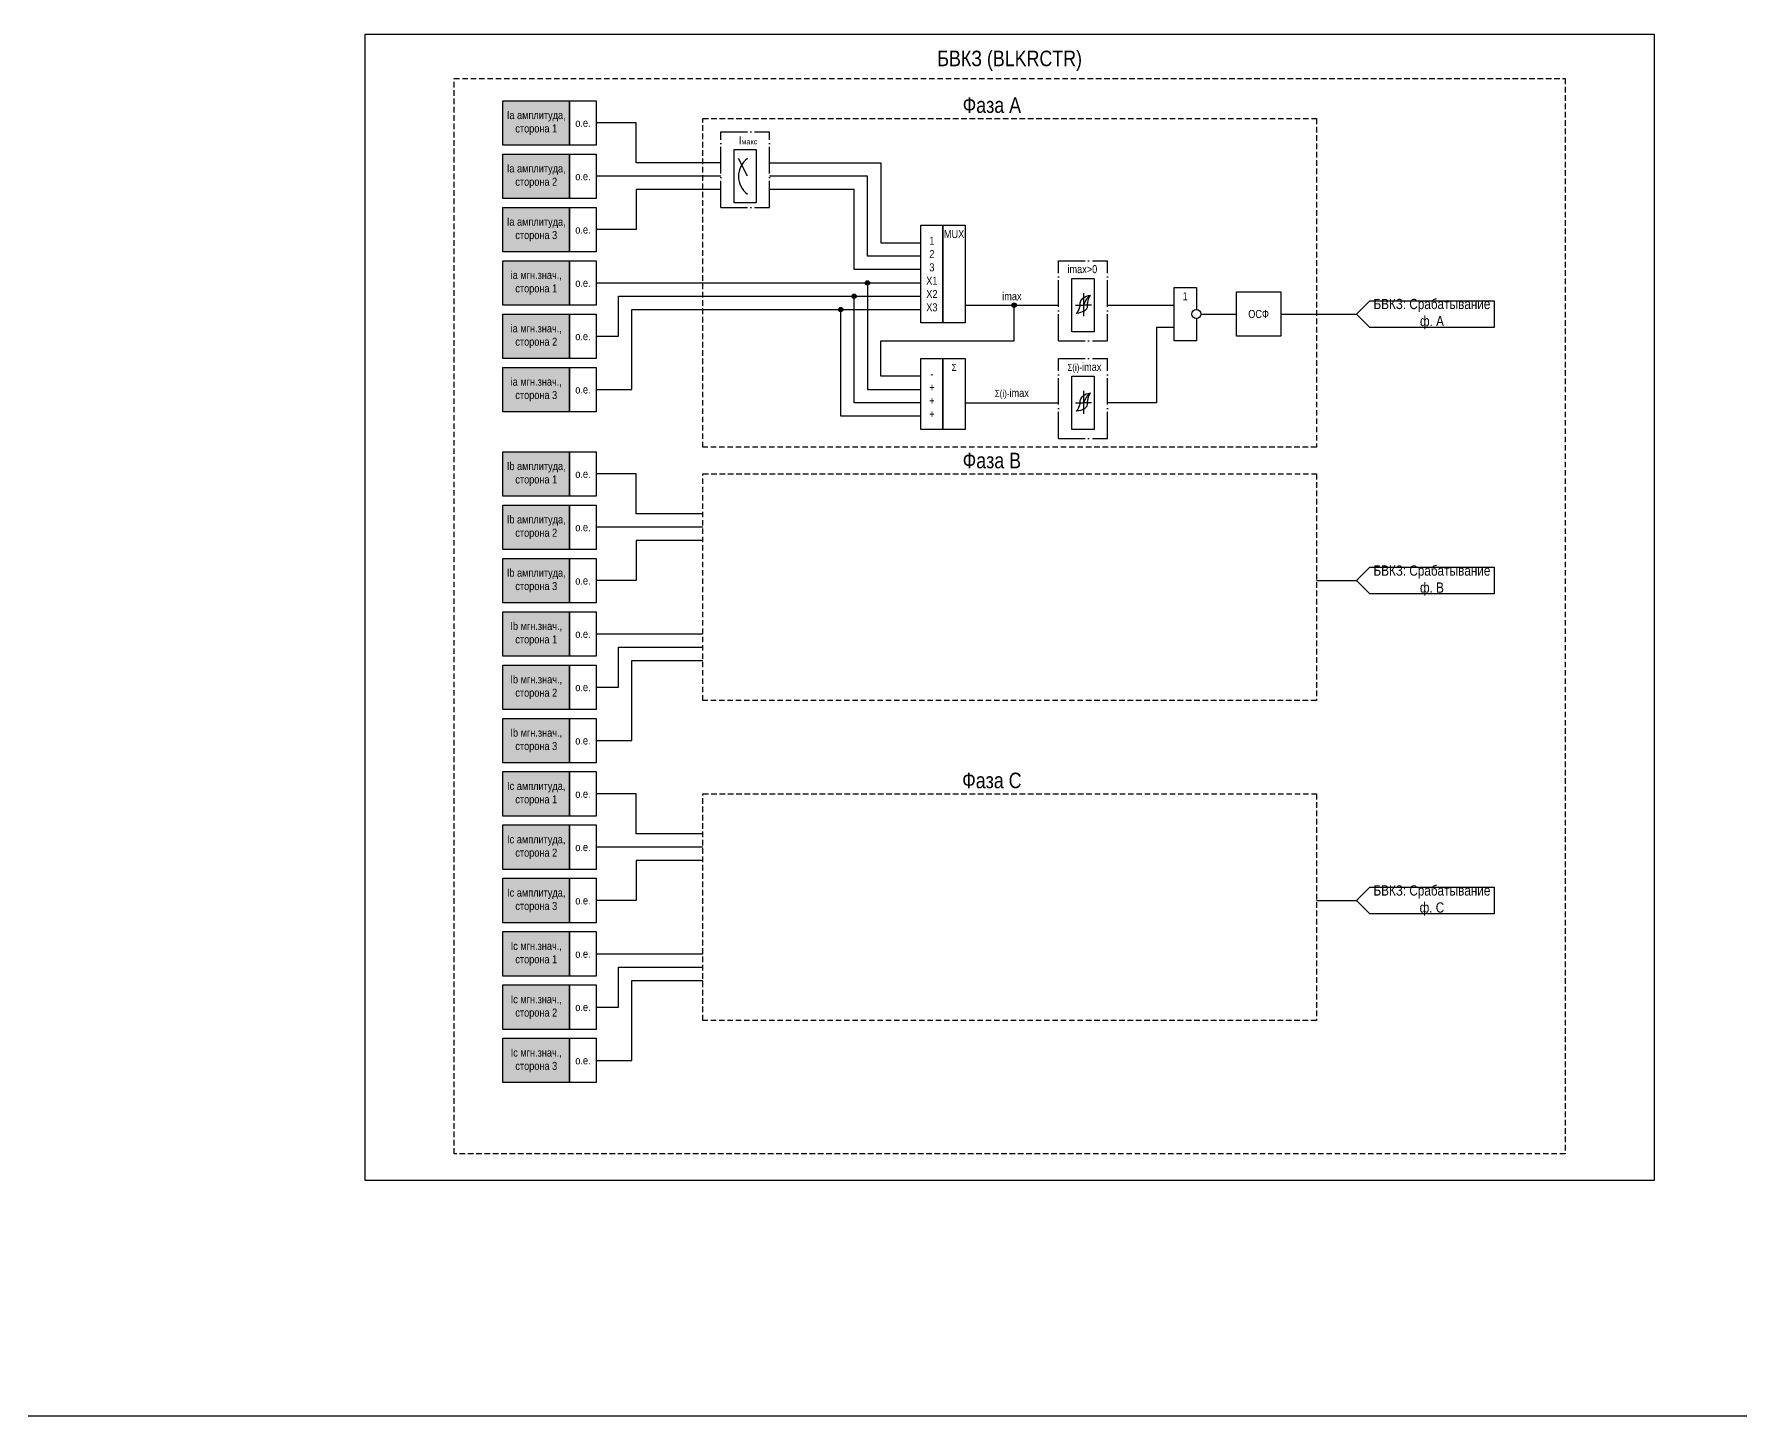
# Model space of a CAD drawing. Header units: millimetres. Extents: x -578 to 4001, y -1196 to 139.
# Drawn here: x 315.5 to 699.5, y -518 to -207 of the extents above; entities that cross this region are included whole.
import ezdxf
from ezdxf.enums import TextEntityAlignment as Align

# ---------------------------------------------------------------- set-up
doc = ezdxf.new("R2010")
doc.units = ezdxf.units.MM
doc.linetypes.add('ACAD_ISO04W100', pattern=[30, 24, -3, 0, -3])
doc.linetypes.add('штриховая2', pattern=[0.375, 0.25, -0.125])
doc.layers.add('Основная', color=7, linetype='Continuous')
doc.styles.add('1.8_Gost_RD', font='ARIALN.TTF', dxfattribs={"height": 1.8})
doc.styles.add('2.5_Gost_RD', font='ARIALN.TTF', dxfattribs={"height": 2.5})
doc.styles.add('3.5_Gost_RD', font='ARIALN.TTF', dxfattribs={"height": 3.5})
doc.styles.add('Компонент', font='ARIALN.TTF', dxfattribs={"height": 3.5})

# ---------------------------------------------------------------- blocks, each defined once
blk = doc.blocks.new('*U892')
at = {"layer": 'Основная', "linetype": 'ACAD_ISO04W100', "ltscale": 0.25}
for p, q in [((0, 0), (11, 0)), ((0, -17), (0, 0)), ((11, -17), (11, 0)), ((0, -17), (11, -17))]:
    blk.add_line(p, q, dxfattribs=at)
at = {"layer": 'Основная', "style": 'Компонент'}
blk.add_attdef('ОУ', text='', height=3.5, dxfattribs=at).set_placement((11, 0), align=Align.MIDDLE_CENTER)
blk = doc.blocks.new('Точка')
at = {"ltscale": 100}
h = blk.add_hatch(color=256, dxfattribs=at)
h.dxf.hatch_style = 1
edge = h.paths.add_edge_path()
edge.add_arc((0, 0), 0.5, 0, 360)
blk.add_circle((0, 0), 0.5, dxfattribs=at)
blk = doc.blocks.new('*U898')
at = {"layer": 'Основная', "linetype": 'ACAD_ISO04W100', "ltscale": 0.25}
for p, q in [((0, 0), (11, 0)), ((0, -18), (0, 0)), ((11, -18), (11, 0)), ((0, -18), (11, -18))]:
    blk.add_line(p, q, dxfattribs=at)
at = {"layer": 'Основная', "style": 'Компонент'}
blk.add_attdef('ОУ', text='', height=3.5, dxfattribs=at).set_placement((11, 0), align=Align.MIDDLE_CENTER)

msp = doc.modelspace()

# ---------------------------------------------------------------- hatches: boundary and pattern name
at = {"ltscale": 100, "true_color": 0xf7941d}
h = msp.add_hatch(color=30, dxfattribs=at)
h.dxf.hatch_style = 1
h.paths.add_polyline_path([(421, -222), (436, -222), (436, -232), (421, -232)])
h = msp.add_hatch(color=30, dxfattribs=at)
h.dxf.hatch_style = 1
h.paths.add_polyline_path([(421, -234), (436, -234), (436, -244), (421, -244)])
h = msp.add_hatch(color=30, dxfattribs=at)
h.dxf.hatch_style = 1
h.paths.add_polyline_path([(421, -246), (436, -246), (436, -256), (421, -256)])
h = msp.add_hatch(color=30, dxfattribs=at)
h.dxf.hatch_style = 1
h.paths.add_polyline_path([(421, -258), (436, -258), (436, -268), (421, -268)])
h = msp.add_hatch(color=30, dxfattribs=at)
h.dxf.hatch_style = 1
h.paths.add_polyline_path([(421, -270), (436, -270), (436, -280), (421, -280)])
h = msp.add_hatch(color=30, dxfattribs=at)
h.dxf.hatch_style = 1
h.paths.add_polyline_path([(421, -282), (436, -282), (436, -292), (421, -292)])
h = msp.add_hatch(color=30, dxfattribs=at)
h.dxf.hatch_style = 1
h.paths.add_polyline_path([(421, -301), (436, -301), (436, -311), (421, -311)])
h = msp.add_hatch(color=30, dxfattribs=at)
h.dxf.hatch_style = 1
h.paths.add_polyline_path([(421, -313), (436, -313), (436, -323), (421, -323)])
h = msp.add_hatch(color=30, dxfattribs=at)
h.dxf.hatch_style = 1
h.paths.add_polyline_path([(421, -325), (436, -325), (436, -335), (421, -335)])
h = msp.add_hatch(color=30, dxfattribs=at)
h.dxf.hatch_style = 1
h.paths.add_polyline_path([(421, -337), (436, -337), (436, -347), (421, -347)])
h = msp.add_hatch(color=30, dxfattribs=at)
h.dxf.hatch_style = 1
h.paths.add_polyline_path([(421, -349), (436, -349), (436, -359), (421, -359)])
h = msp.add_hatch(color=30, dxfattribs=at)
h.dxf.hatch_style = 1
h.paths.add_polyline_path([(421, -361), (436, -361), (436, -371), (421, -371)])
h = msp.add_hatch(color=30, dxfattribs=at)
h.dxf.hatch_style = 1
h.paths.add_polyline_path([(421, -373), (436, -373), (436, -383), (421, -383)])
h = msp.add_hatch(color=30, dxfattribs=at)
h.dxf.hatch_style = 1
h.paths.add_polyline_path([(421, -385), (436, -385), (436, -395), (421, -395)])
h = msp.add_hatch(color=30, dxfattribs=at)
h.dxf.hatch_style = 1
h.paths.add_polyline_path([(421, -397), (436, -397), (436, -407), (421, -407)])
h = msp.add_hatch(color=30, dxfattribs=at)
h.dxf.hatch_style = 1
h.paths.add_polyline_path([(421, -409), (436, -409), (436, -419), (421, -419)])
h = msp.add_hatch(color=30, dxfattribs=at)
h.dxf.hatch_style = 1
h.paths.add_polyline_path([(421, -421), (436, -421), (436, -431), (421, -431)])
h = msp.add_hatch(color=30, dxfattribs=at)
h.dxf.hatch_style = 1
h.paths.add_polyline_path([(421, -433), (436, -433), (436, -443), (421, -443)])

# ---------------------------------------------------------------- linework, layer by layer
at = {"color": 7, "ltscale": 100}
msp.add_line((476, -239), (474, -235), dxfattribs=at)
at = {"ltscale": 100}
msp.add_line((-578, -518), (4001, -518), dxfattribs=at)
at = {"color": 2, "ltscale": 100}
msp.add_lwpolyline([(390, -207), (680, -207), (680, -465), (390, -465)], close=True, dxfattribs=at)
at = {"ltscale": 100}
for points in [[(421, -222), (436, -222), (436, -232), (421, -232)], [(436, -222), (442, -222), (442, -232), (436, -232)], [(421, -234), (436, -234), (436, -244), (421, -244)], [(436, -234), (442, -234), (442, -244), (436, -244)], [(473, -233), (478, -233), (478, -245), (473, -245)], [(421, -246), (436, -246), (436, -256), (421, -256)], [(436, -246), (442, -246), (442, -256), (436, -256)], [(515, -250), (520, -250), (520, -272), (515, -272)], [(520, -250), (525, -250), (525, -272), (520, -272)], [(421, -258), (436, -258), (436, -268), (421, -268)], [(436, -258), (442, -258), (442, -268), (436, -268)], [(586, -265), (596, -265), (596, -275), (586, -275)], [(421, -270), (436, -270), (436, -280), (421, -280)], [(436, -270), (442, -270), (442, -280), (436, -280)], [(515, -280), (520, -280), (520, -296), (515, -296)], [(520, -280), (525, -280), (525, -296), (520, -296)], [(421, -282), (436, -282), (436, -292), (421, -292)], [(436, -282), (442, -282), (442, -292), (436, -292)], [(421, -301), (436, -301), (436, -311), (421, -311)], [(436, -301), (442, -301), (442, -311), (436, -311)], [(421, -313), (436, -313), (436, -323), (421, -323)], [(436, -313), (442, -313), (442, -323), (436, -323)], [(421, -325), (436, -325), (436, -335), (421, -335)], [(436, -325), (442, -325), (442, -335), (436, -335)], [(421, -337), (436, -337), (436, -347), (421, -347)], [(436, -337), (442, -337), (442, -347), (436, -347)], [(421, -349), (436, -349), (436, -359), (421, -359)], [(436, -349), (442, -349), (442, -359), (436, -359)], [(421, -361), (436, -361), (436, -371), (421, -371)], [(436, -361), (442, -361), (442, -371), (436, -371)], [(421, -373), (436, -373), (436, -383), (421, -383)], [(436, -373), (442, -373), (442, -383), (436, -383)], [(421, -385), (436, -385), (436, -395), (421, -395)], [(436, -385), (442, -385), (442, -395), (436, -395)], [(421, -397), (436, -397), (436, -407), (421, -407)], [(436, -397), (442, -397), (442, -407), (436, -407)], [(421, -409), (436, -409), (436, -419), (421, -419)], [(436, -409), (442, -409), (442, -419), (436, -419)], [(421, -421), (436, -421), (436, -431), (421, -431)], [(436, -421), (442, -421), (442, -431), (436, -431)], [(421, -433), (436, -433), (436, -443), (421, -443)], [(436, -433), (442, -433), (442, -443), (436, -443)]]:
    msp.add_lwpolyline(points, close=True, dxfattribs=at)
at = {"color": 251, "linetype": 'штриховая2', "ltscale": 5, "true_color": 0x58595b}
for points in [[(466, -226), (604, -226), (604, -300), (466, -300)], [(466, -306), (604, -306), (604, -357), (466, -357)], [(466, -378), (604, -378), (604, -429), (466, -429)]]:
    msp.add_lwpolyline(points, close=True, dxfattribs=at)
at = {"ltscale": 100}
for points in [[(470, -236), (451, -236), (451, -227), (442, -227)], [(481, -236), (506, -236), (506, -254), (515, -254)], [(470, -239), (447, -239), (447, -239), (442, -239)], [(515, -257), (503, -257), (503, -239), (481, -239)], [(470, -242), (451, -242), (451, -251), (442, -251)], [(515, -260), (500, -260), (500, -242), (481, -242)], [(442, -263), (515, -263)], [(503, -263), (503, -287), (515, -287)], [(442, -275), (447, -275), (447, -266), (515, -266)], [(515, -290), (500, -290), (500, -266)], [(515, -284), (506, -284), (506, -276), (536, -276), (536, -268)], [(525, -268), (546, -268)], [(557, -268), (572, -268)], [(442, -287), (450, -287), (450, -269), (515, -269)], [(515, -293), (497, -293), (497, -269)], [(578, -270), (586, -270)], [(596, -270), (613, -270)], [(572, -273), (568, -273), (568, -290), (557, -290)], [(525, -290), (546, -290)], [(466, -315), (451, -315), (451, -306), (442, -306)], [(466, -318), (447, -318), (447, -318), (442, -318)], [(466, -321), (451, -321), (451, -330), (442, -330)], [(604, -330), (613, -330)], [(442, -342), (466, -342)], [(442, -354), (447, -354), (447, -345), (466, -345)], [(442, -366), (450, -366), (450, -348), (466, -348)], [(466, -387), (451, -387), (451, -378), (442, -378)], [(466, -390), (447, -390), (447, -390), (442, -390)], [(466, -393), (451, -393), (451, -402), (442, -402)], [(604, -402), (613, -402)], [(442, -414), (466, -414)], [(442, -426), (447, -426), (447, -417), (466, -417)], [(442, -438), (450, -438), (450, -420), (466, -420)]]:
    msp.add_lwpolyline(points, dxfattribs=at)
at = {"color": 7, "ltscale": 100}
msp.add_arc((479, -239), 5, 126.8699, 233.1301, dxfattribs=at)
at = {"layer": 'Основная', "ltscale": 100}
for p, q in [((549, -263.5), (549, -262)), ((549, -262), (554, -262)), ((549, -271), (549, -263)), ((554, -262), (554, -268)), ((554, -268), (554, -274)), ((549, -274), (549, -271)), ((554, -274), (549, -274)), ((549, -285.5), (549, -284)), ((549, -284), (554, -284)), ((554, -284), (554, -290)), ((549, -293), (549, -285)), ((554, -290), (554, -296)), ((549, -296), (549, -293)), ((554, -296), (549, -296))]:
    msp.add_line(p, q, dxfattribs=at)
at = {"layer": 'Основная', "color": 7, "ltscale": 100}
for p, q in [((549.79, -268), (551.6, -268)), ((553.42, -268), (551.6, -268)), ((549.79, -290), (551.6, -290)), ((553.42, -290), (551.6, -290))]:
    msp.add_line(p, q, dxfattribs=at)
at = {"layer": 'Основная'}
for p, q in [((551.6, -265.28), (551.6, -270.48)), ((551.6, -287.28), (551.6, -292.48))]:
    msp.add_line(p, q, dxfattribs=at)
at = {"layer": 'Основная', "linetype": 'штриховая2', "ltscale": 5}
msp.add_lwpolyline([(410, -217), (660, -217), (660, -459), (410, -459)], close=True, dxfattribs=at)
at = {"layer": 'Основная', "ltscale": 100}
msp.add_lwpolyline([(577, -271), (577, -276), (572, -276), (572, -264), (577, -264), (577, -269)], dxfattribs=at)
for points in [[(644, -267), (644, -273), (616, -273), (613, -270), (616, -267)], [(644, -327), (644, -333), (616, -333), (613, -330), (616, -327)], [(644, -399), (644, -405), (616, -405), (613, -402), (616, -399)]]:
    msp.add_lwpolyline(points, close=True, dxfattribs=at)
msp.add_circle((577, -270), 1, dxfattribs=at)
at = {"layer": 'Основная'}
for points in [[(550.8, -268.08), (550.6, -268.87), (550, -269.88)], [(552.48, -268.08), (552.25, -268.87), (551.76, -269.33), (550, -269.88)], [(550.8, -268.08), (550.95, -267.29), (551.44, -266.46), (553.2, -265.74)], [(551.6, -268), (552, -267.28), (552.47, -266.4), (553.2, -265.74)], [(552.48, -268.08), (552.6, -267.29), (552.81, -266.46), (553.2, -265.74)], [(550.8, -290.08), (550.95, -289.29), (551.44, -288.46), (553.2, -287.74)], [(551.6, -290), (552, -289.28), (552.47, -288.4), (553.2, -287.74)], [(552.48, -290.08), (552.6, -289.29), (552.81, -288.46), (553.2, -287.74)], [(550.8, -290.08), (550.6, -290.87), (550, -291.88)], [(552.48, -290.08), (552.25, -290.87), (551.76, -291.33), (550, -291.88)]]:
    msp.add_spline(points, degree=3, dxfattribs=at)

# ---------------------------------------------------------------- block references
at = {"layer": 'Основная', "ltscale": 0.25}
for name, p in [('*U892', (470, -229)), ('*U898', (546, -258)), ('*U898', (546, -280))]:
    msp.add_blockref(name, p, dxfattribs=at)
at = {"layer": 'Основная', "ltscale": 100}
for p in [(503, -263), (497, -269), (500, -266), (536, -268)]:
    msp.add_blockref('Точка', p, dxfattribs=at)

# ---------------------------------------------------------------- texts
at = {"color": 30, "ltscale": 100, "insert": (535, -213), "char_height": 3.5, "width": 250, "attachment_point": 5, "style": '3.5_Gost_RD'}
msp.add_mtext('\\pt108.5;БВКЗ (BLKRCTR)', dxfattribs=at)
at = {"color": 251, "ltscale": 100, "true_color": 0x58595b, "char_height": 3.5, "width": 130, "attachment_point": 5, "style": '3.5_Gost_RD'}
for s, insert in [('Фаза А', (531, -223)), ('Фаза В', (531, -303)), ('Фаза С', (531, -375))]:
    msp.add_mtext(s, dxfattribs=dict(at, insert=insert))
at = {"ltscale": 100, "char_height": 1.8, "attachment_point": 5}
for s, insert, width, style in [('Ia амплитуда, сторона 1', (428.5, -227), 15, '1.8_Gost_RD'), ('о.е.', (439, -227), 6, '1.8_Gost_RD'), ('Ia амплитуда, сторона 2', (428.5, -239), 15, '1.8_Gost_RD'), ('о.е.', (439, -239), 6, '1.8_Gost_RD'), ('Ia амплитуда, сторона 3', (428.5, -251), 15, '1.8_Gost_RD'), ('о.е.', (439, -251), 6, '1.8_Gost_RD'), ('1', (517.5, -253.5), 5, '2.5_Gost_RD'), ('MUX', (522.5, -252), 5, '2.5_Gost_RD'), ('2', (517.5, -256.5), 5, '2.5_Gost_RD'), ('ia мгн.знач., сторона 1', (428.5, -263), 15, '1.8_Gost_RD'), ('3', (517.5, -259.5), 5, '2.5_Gost_RD'), ('о.е.', (439, -263), 6, '1.8_Gost_RD'), ('X1', (517.5, -262.5), 5, '2.5_Gost_RD'), ('X2', (517.5, -265.5), 5, '2.5_Gost_RD'), ('X3', (517.5, -268.5), 5, '2.5_Gost_RD'), ('imax', (535.5, -266), 5, '2.5_Gost_RD'), ('ia мгн.знач., сторона 2', (428.5, -275), 15, '1.8_Gost_RD'), ('ОСФ', (591, -270), 10, '2.5_Gost_RD'), ('о.е.', (439, -275), 6, '1.8_Gost_RD'), ('-', (517.5, -283.5), 5, '2.5_Gost_RD'), ('{\\H0.875x;Σ}', (522.5, -282), 5, '2.5_Gost_RD'), ('ia мгн.знач., сторона 3', (428.5, -287), 15, '1.8_Gost_RD'), ('о.е.', (439, -287), 6, '1.8_Gost_RD'), ('+', (517.5, -286.5), 5, '2.5_Gost_RD'), ('{\\H0.875x;Σ(i)-}imax', (535.5, -288), 5, '2.5_Gost_RD'), ('+', (517.5, -289.5), 5, '2.5_Gost_RD'), ('+', (517.5, -292.5), 5, '2.5_Gost_RD'), ('Ib амплитуда, сторона 1', (428.5, -306), 15, '1.8_Gost_RD'), ('о.е.', (439, -306), 6, '1.8_Gost_RD'), ('Ib амплитуда, сторона 2', (428.5, -318), 15, '1.8_Gost_RD'), ('о.е.', (439, -318), 6, '1.8_Gost_RD'), ('Ib амплитуда, сторона 3', (428.5, -330), 15, '1.8_Gost_RD'), ('о.е.', (439, -330), 6, '1.8_Gost_RD'), ('Ib мгн.знач., сторона 1', (428.5, -342), 15, '1.8_Gost_RD'), ('о.е.', (439, -342), 6, '1.8_Gost_RD'), ('Ib мгн.знач., сторона 2', (428.5, -354), 15, '1.8_Gost_RD'), ('о.е.', (439, -354), 6, '1.8_Gost_RD'), ('Ib мгн.знач., сторона 3', (428.5, -366), 15, '1.8_Gost_RD'), ('о.е.', (439, -366), 6, '1.8_Gost_RD'), ('Ic амплитуда, сторона 1', (428.5, -378), 15, '1.8_Gost_RD'), ('о.е.', (439, -378), 6, '1.8_Gost_RD'), ('Ic амплитуда, сторона 2', (428.5, -390), 15, '1.8_Gost_RD'), ('о.е.', (439, -390), 6, '1.8_Gost_RD'), ('Ic амплитуда, сторона 3', (428.5, -402), 15, '1.8_Gost_RD'), ('о.е.', (439, -402), 6, '1.8_Gost_RD'), ('Ic мгн.знач., сторона 1', (428.5, -414), 15, '1.8_Gost_RD'), ('о.е.', (439, -414), 6, '1.8_Gost_RD'), ('Ic мгн.знач., сторона 2', (428.5, -426), 15, '1.8_Gost_RD'), ('о.е.', (439, -426), 6, '1.8_Gost_RD'), ('Ic мгн.знач., сторона 3', (428.5, -438), 15, '1.8_Gost_RD'), ('о.е.', (439, -438), 6, '1.8_Gost_RD')]:
    msp.add_mtext(s, dxfattribs=dict(at, insert=insert, width=width, style=style))
at = {"color": 7, "ltscale": 100, "insert": (473, -230), "char_height": 1.8, "attachment_point": 1, "style": '1.8_Gost_RD'}
msp.add_mtext_dynamic_manual_height_columns('\\pi1.0688;I{\\H0.66667x;макс}', width=11, gutter_width=17.5, heights=[0], dxfattribs=at)
at = {"layer": 'Основная', "color": 7, "ltscale": 100, "char_height": 1.8, "attachment_point": 1, "style": '1.8_Gost_RD'}
for s, insert in [('{\\C256;imax>0}', (548, -259)), ('{\\H0.875x;\\C256;Σ(i)-\\H1.1429x;imax}', (548, -281))]:
    msp.add_mtext_dynamic_manual_height_columns(s, width=4, gutter_width=17.5, heights=[0], dxfattribs=dict(at, insert=insert))
at = {"layer": 'Основная', "ltscale": 100, "insert": (574.5, -266), "char_height": 1.8, "width": 5, "attachment_point": 5, "style": '2.5_Gost_RD'}
msp.add_mtext('1', dxfattribs=at)
at = {"layer": 'Основная', "color": 0, "ltscale": 100, "char_height": 2.3, "width": 28, "attachment_point": 5, "style": '2.5_Gost_RD'}
for s, insert in [('{\\C256;БВКЗ: Срабатывание ф. A}', (630, -270)), ('{\\C256;БВКЗ: Срабатывание ф. В}', (630, -330)), ('{\\C256;БВКЗ: Срабатывание ф. С}', (630, -402))]:
    msp.add_mtext(s, dxfattribs=dict(at, insert=insert))

doc.saveas('drawing.dxf')
